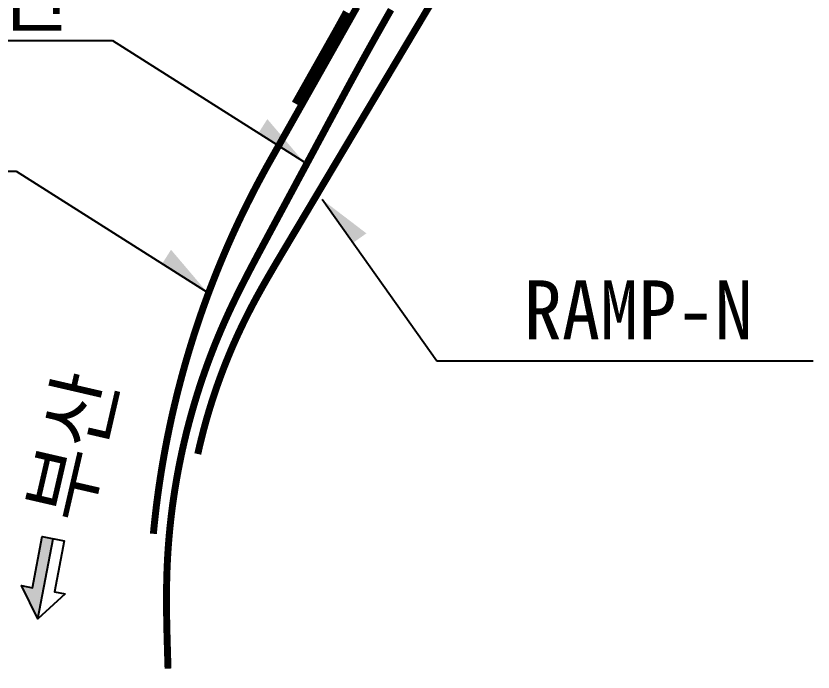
# Model space of a CAD drawing. Header units: millimetres. Extents: x 220587 to 223182, y 223491 to 225300.
# Drawn here: x 222574.9 to 222628.8, y 224894.5 to 224938.9 of the extents above; entities that cross this region are included whole.
import ezdxf

# ---------------------------------------------------------------- set-up
doc = ezdxf.new("R2010")
doc.units = ezdxf.units.MM
for name, color, linetype in [('CA-ALGN-RampK', 2, 'Continuous'), ('CA-ALGN-RampN', 2, 'Continuous'), ('CA-ALGN-RampO', 2, 'Continuous'), ('CA-ALGN-국도7호선평면선형', 2, 'Continuous'), ('CA-LEAL', 1, 'Continuous'), ('CA-TEXT', 3, 'Continuous'), ('CZ-SYMB', 2, 'Continuous'), ('CZ-TEXT', 3, 'Continuous')]:
    doc.layers.add(name, color=color, linetype=linetype)
doc.styles.add('돋움체', font='DotumChe.ttf')

# ---------------------------------------------------------------- blocks, each defined once
blk = doc.blocks.new('CZDIRA2')
blk.add_hatch(color=256).paths.add_polyline_path([(0, 0), (0, -2), (9.33, -2), (9.33, -4), (14.67, 0)])
blk.add_line((14.67, 0), (0, 0))
blk.add_lwpolyline([(9.33, 4), (14.67, 0), (9.33, -4), (9.33, -2), (0, -2), (0, 2), (9.33, 2)], close=True)

msp = doc.modelspace()

# ---------------------------------------------------------------- hatches: boundary and pattern name
at = {"layer": 'CA-LEAL'}
for points in [[(222591.908, 224931.914), (222591.307, 224930.967), (222594.349, 224929.037)], [(222598.605, 224924.189), (222597.691, 224923.54), (222595.604, 224926.477)], [(222585.397, 224923.081), (222584.796, 224922.134), (222587.838, 224920.204)]]:
    msp.add_hatch(color=256, dxfattribs=at).paths.add_polyline_path(points)

# ---------------------------------------------------------------- linework, layer by layer
at = {"layer": 'CA-ALGN-RampK', "const_width": 0.47}
msp.add_lwpolyline([(222597.246, 224939.161), (222597.127, 224938.938), (222597.006, 224938.716), (222596.884, 224938.494), (222596.762, 224938.273), (222596.639, 224938.052), (222596.515, 224937.831), (222596.392, 224937.611), (222596.268, 224937.39), (222596.143, 224937.17), (222596.081, 224937.06), (222593.777, 224932.976)], dxfattribs=at)
at = {"layer": 'CA-ALGN-RampN', "const_width": 0.47}
msp.add_lwpolyline([(222587.206, 224909.271), (222587.262, 224909.518), (222587.318, 224909.764), (222587.377, 224910.01), (222587.436, 224910.256), (222587.498, 224910.501), (222587.561, 224910.746), (222587.625, 224910.991), (222587.691, 224911.235), (222587.759, 224911.479), (222587.828, 224911.722), (222587.899, 224911.965), (222587.971, 224912.207), (222588.045, 224912.449), (222588.12, 224912.691), (222588.197, 224912.931), (222588.275, 224913.172), (222588.355, 224913.412), (222588.437, 224913.651), (222588.52, 224913.89), (222588.604, 224914.129), (222588.69, 224914.366), (222588.778, 224914.604), (222588.867, 224914.841), (222588.957, 224915.077), (222589.049, 224915.312), (222589.143, 224915.547), (222589.238, 224915.782), (222589.334, 224916.015), (222589.432, 224916.249), (222589.531, 224916.481), (222589.632, 224916.713), (222589.735, 224916.944), (222589.839, 224917.175), (222589.944, 224917.405), (222590.051, 224917.634), (222590.159, 224917.863), (222590.268, 224918.091), (222590.38, 224918.318), (222590.492, 224918.544), (222590.606, 224918.77), (222590.711, 224918.974), (222590.827, 224919.199), (222590.945, 224919.422), (222591.065, 224919.645), (222591.185, 224919.868), (222591.307, 224920.09), (222591.429, 224920.311), (222591.553, 224920.531), (222591.678, 224920.752), (222591.803, 224920.971), (222591.929, 224921.19), (222592.056, 224921.409), (222592.183, 224921.628), (222592.311, 224921.846), (222592.439, 224922.064), (222592.568, 224922.282), (222592.697, 224922.499), (222592.826, 224922.717), (222592.955, 224922.934), (222593.085, 224923.151), (222593.111, 224923.196), (222612.099, 224955.06)], dxfattribs=at)
at = {"layer": 'CA-ALGN-RampO', "const_width": 0.47}
msp.add_lwpolyline([(222597.96, 224939.488), (222592.095, 224929.095), (222591.971, 224928.874), (222591.848, 224928.653), (222591.726, 224928.432), (222591.605, 224928.21), (222591.485, 224927.987), (222591.365, 224927.764), (222591.247, 224927.541), (222591.129, 224927.317), (222591.012, 224927.092), (222590.896, 224926.868), (222590.782, 224926.642), (222590.668, 224926.417), (222590.554, 224926.19), (222590.442, 224925.964), (222590.331, 224925.737), (222590.22, 224925.509), (222590.111, 224925.281), (222590.002, 224925.053), (222589.895, 224924.824), (222589.788, 224924.595), (222589.682, 224924.365), (222589.577, 224924.135), (222589.473, 224923.904), (222589.37, 224923.673), (222589.268, 224923.442), (222589.167, 224923.21), (222589.067, 224922.978), (222588.967, 224922.745), (222588.869, 224922.512), (222588.771, 224922.279), (222588.675, 224922.045), (222588.579, 224921.811), (222588.484, 224921.577), (222588.391, 224921.342), (222588.298, 224921.106), (222588.206, 224920.871), (222588.115, 224920.635), (222588.025, 224920.398), (222587.936, 224920.162), (222587.848, 224919.925), (222587.761, 224919.687), (222587.675, 224919.449), (222587.589, 224919.211), (222587.505, 224918.973), (222587.422, 224918.734), (222587.339, 224918.495), (222587.258, 224918.255), (222587.178, 224918.016), (222587.098, 224917.776), (222587.02, 224917.535), (222586.942, 224917.294), (222586.865, 224917.053), (222586.79, 224916.812), (222586.715, 224916.57), (222586.641, 224916.328), (222586.569, 224916.086), (222586.497, 224915.844), (222586.426, 224915.601), (222586.356, 224915.358), (222586.287, 224915.114), (222586.22, 224914.871), (222586.153, 224914.627), (222586.087, 224914.383), (222586.022, 224914.138), (222585.958, 224913.894), (222585.895, 224913.649), (222585.833, 224913.403), (222585.772, 224913.158), (222585.712, 224912.912), (222585.653, 224912.666), (222585.595, 224912.42), (222585.537, 224912.174), (222585.481, 224911.927), (222585.426, 224911.68), (222585.372, 224911.433), (222585.319, 224911.186), (222585.267, 224910.939), (222585.216, 224910.691), (222585.165, 224910.443), (222585.116, 224910.195), (222585.068, 224909.947), (222585.021, 224909.698), (222584.975, 224909.45), (222584.929, 224909.201), (222584.885, 224908.952), (222584.842, 224908.703), (222584.8, 224908.453), (222584.759, 224908.204), (222584.718, 224907.954), (222584.679, 224907.704), (222584.641, 224907.454), (222584.604, 224907.204), (222584.567, 224906.954), (222584.532, 224906.703), (222584.498, 224906.453), (222584.465, 224906.202), (222584.433, 224905.951), (222584.401, 224905.7), (222584.371, 224905.449), (222584.342, 224905.198), (222584.314, 224904.946), (222584.287, 224904.695), (222584.26, 224904.443), (222584.235, 224904.192), (222584.211, 224903.94), (222584.205, 224903.874)], dxfattribs=at)
at = {"layer": 'CA-ALGN-국도7호선평면선형', "const_width": 0.47}
msp.add_lwpolyline([(222585.195, 224894.76), (222585.176, 224895.351), (222585.168, 224895.603), (222585.161, 224895.856), (222585.153, 224896.109), (222585.146, 224896.362), (222585.138, 224896.615), (222585.131, 224896.867), (222585.125, 224897.12), (222585.119, 224897.373), (222585.113, 224897.626), (222585.108, 224897.879), (222585.103, 224898.132), (222585.1, 224898.385), (222585.096, 224898.637), (222585.094, 224898.89), (222585.093, 224899.143), (222585.092, 224899.396), (222585.092, 224899.649), (222585.094, 224899.902), (222585.096, 224900.155), (222585.1, 224900.408), (222585.104, 224900.661), (222585.11, 224900.913), (222585.118, 224901.166), (222585.122, 224901.286), (222585.131, 224901.538), (222585.142, 224901.791), (222585.154, 224902.044), (222585.167, 224902.296), (222585.182, 224902.549), (222585.199, 224902.801), (222585.217, 224903.053), (222585.236, 224903.306), (222585.256, 224903.558), (222585.278, 224903.81), (222585.302, 224904.061), (222585.326, 224904.313), (222585.353, 224904.565), (222585.38, 224904.816), (222585.409, 224905.067), (222585.44, 224905.318), (222585.471, 224905.569), (222585.504, 224905.82), (222585.539, 224906.071), (222585.575, 224906.321), (222585.612, 224906.571), (222585.651, 224906.821), (222585.691, 224907.071), (222585.733, 224907.32), (222585.775, 224907.569), (222585.82, 224907.818), (222585.865, 224908.067), (222585.912, 224908.316), (222585.961, 224908.564), (222586.011, 224908.812), (222586.062, 224909.06), (222586.114, 224909.307), (222586.168, 224909.554), (222586.223, 224909.801), (222586.28, 224910.047), (222586.338, 224910.294), (222586.397, 224910.539), (222586.458, 224910.785), (222586.52, 224911.03), (222586.584, 224911.275), (222586.649, 224911.519), (222586.715, 224911.763), (222586.782, 224912.007), (222586.851, 224912.251), (222586.922, 224912.493), (222586.993, 224912.736), (222587.066, 224912.978), (222587.14, 224913.22), (222587.216, 224913.461), (222587.293, 224913.702), (222587.371, 224913.943), (222587.451, 224914.183), (222587.532, 224914.422), (222587.614, 224914.661), (222587.698, 224914.9), (222587.783, 224915.138), (222587.869, 224915.376), (222587.957, 224915.613), (222588.046, 224915.85), (222588.136, 224916.086), (222588.227, 224916.322), (222588.32, 224916.557), (222588.414, 224916.792), (222588.51, 224917.026), (222588.607, 224917.26), (222588.705, 224917.493), (222588.804, 224917.726), (222588.905, 224917.958), (222589.007, 224918.189), (222589.11, 224918.42), (222589.192, 224918.602), (222589.297, 224918.832), (222589.404, 224919.061), (222589.512, 224919.29), (222589.621, 224919.518), (222589.731, 224919.746), (222589.842, 224919.973), (222589.954, 224920.2), (222590.067, 224920.426), (222590.181, 224920.652), (222590.295, 224920.877), (222590.41, 224921.103), (222590.526, 224921.327), (222590.642, 224921.552), (222590.759, 224921.776), (222590.877, 224922), (222590.995, 224922.224), (222591.113, 224922.447), (222591.232, 224922.671), (222591.351, 224922.894), (222591.47, 224923.117), (222591.59, 224923.34), (222591.709, 224923.563), (222591.829, 224923.786), (222591.885, 224923.891), (222596.959, 224933.342), (222597.079, 224933.565), (222597.199, 224933.788), (222597.319, 224934.01), (222597.44, 224934.233), (222597.56, 224934.455), (222597.681, 224934.677), (222597.802, 224934.899), (222597.924, 224935.121), (222598.045, 224935.343), (222598.167, 224935.565), (222598.289, 224935.786), (222598.411, 224936.008), (222598.533, 224936.229), (222598.656, 224936.45), (222598.779, 224936.671), (222598.902, 224936.892), (222599.025, 224937.113), (222599.149, 224937.334), (222599.273, 224937.554), (222599.396, 224937.775), (222599.521, 224937.995), (222599.645, 224938.215), (222599.77, 224938.435), (222599.894, 224938.655), (222600.02, 224938.875), (222600.145, 224939.095), (222600.27, 224939.314)], dxfattribs=at)
at = {"layer": 'CA-LEAL'}
for p, q in [((222555.054, 224937.223), (222581.443, 224937.223)), ((222581.443, 224937.223), (222594.349, 224929.037)), ((222548.543, 224928.39), (222574.932, 224928.39)), ((222574.932, 224928.39), (222587.838, 224920.204)), ((222603.368, 224915.546), (222595.604, 224926.477)), ((222628.795, 224915.546), (222603.368, 224915.546))]:
    msp.add_line(p, q, dxfattribs=at)

# ---------------------------------------------------------------- block references
at = {"layer": 'CZ-SYMB', "xscale": 0.3763584000294283, "yscale": 0.376358400011668, "zscale": 0.3763584, "rotation": 259.29292191458}
msp.add_blockref('CZDIRA2', (222577.425, 224903.541), dxfattribs=at)

# ---------------------------------------------------------------- texts
at = {"layer": 'CA-TEXT', "style": '돋움체'}
for s, p in [('국도7호선', (222555.919, 224938.211, -220.729)), ('RAMP-N', (222609.233, 224917.015, -147.153))]:
    msp.add_text(s, height=3.9961, dxfattribs=at).set_placement(p)
at = {"layer": 'CZ-TEXT', "style": '돋움체'}
msp.add_text('부산', height=3.9961, rotation=76.9933, dxfattribs=at).set_placement((222579.552, 224904.446, -10.511))

doc.saveas('drawing.dxf')
